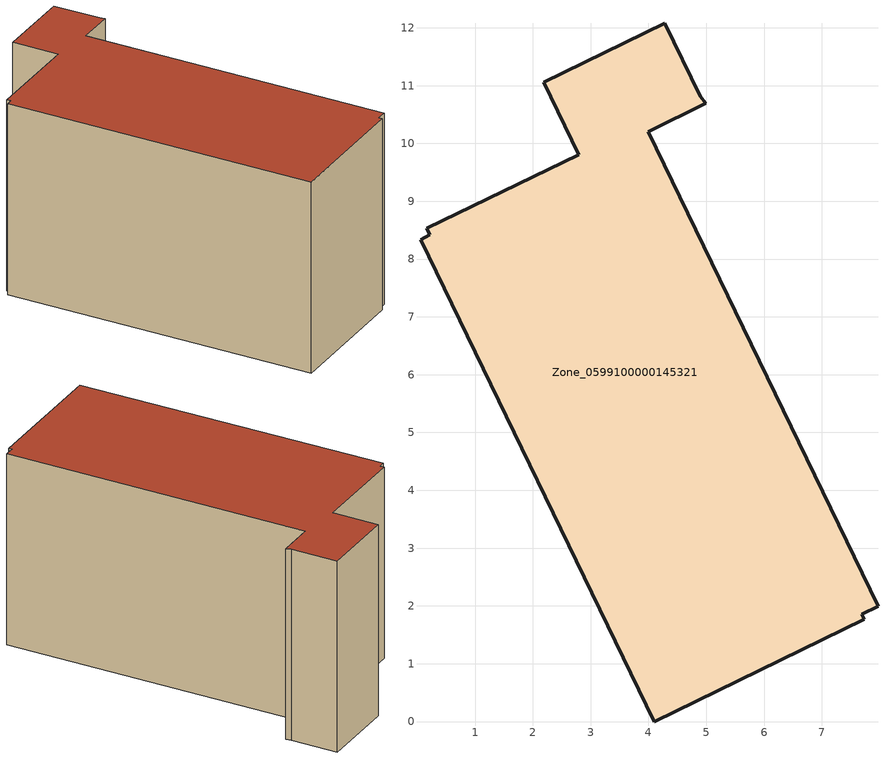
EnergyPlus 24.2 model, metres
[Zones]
Zone_0599100000145321
 floor ground (C_G): 3.99,10.21 7.97,1.99 7.69,1.86 7.73,1.77 4.1,0 0.06,8.34 0.22,8.42 0.16,8.53 2.79,9.81 2.18,11.06 4.28,12.08 4.89,10.81 4.99,10.7 z0
 wall outside (C_F): 7.97,1.99 3.99,10.21 4.99,10.7 4.89,10.81 4.28,12.08 2.18,11.06 2.79,9.81 0.16,8.53 0.22,8.42 0.06,8.34 4.1,0 7.73,1.77 7.69,1.86 7.97,1.99 z0:5.84
 roof outside (C_R): 0.16,8.53 0.22,8.42 0.06,8.34 4.1,0 7.73,1.77 7.69,1.86 7.97,1.99 3.99,10.21 4.99,10.7 4.89,10.81 4.28,12.08 2.18,11.06 2.79,9.81 z5.84
[BUILDING]
Pand.0599100000145321: North Axis=0; Terrain=City; Loads Convergence Tolerance Value=0.04; Temperature Convergence Tolerance Value=0.4; Solar Distribution=FullExterior; Maximum Number of Warmup Days=25; Minimum Number of Warmup Days=1
[Site:Location]
Rotterdam.The.Hague.AP_ZH_NLD Design_Conditions: Latitude=51.96; Longitude=4.45; Time Zone=1; Elevation=-4.5
[SITE:GROUNDTEMPERATURE:BUILDINGSURFACE]
18, 18, 18, 18, 18, 18, 18, 18, 18, 18, 18, 18
[MATERIAL] Thermal Absorptance=0.9; Solar Absorptance=0.7; Visible Absorptance=0.7
Name | Roughness | Thickness | Conductivity | Density | Specific Heat
G.TI.1946-1964 | MediumSmooth | 0.15 | 1 | 540 | 1210
F.TI.1946-1964 | Rough | 0.3 | 0.857143 | 1920 | 840
R.TI.1946-1964 | MediumRough | 0.2 | 0.277778 | 1500 | 1000
[CONSTRUCTION]
C_G: G.TI.1946-1964
C_F: F.TI.1946-1964
C_R: R.TI.1946-1964
[ZONE]
Zone_0599100000145321: Type=1; Multiplier=1; Ceiling Height=Autocalculate; Volume=Autocalculate; Floor Area=autocalculate; Part of Total Floor Area=Yes
[ZONEINFILTRATION:DESIGNFLOWRATE]
Infil_Zone_0599100000145321: Zone or ZoneList or Space or SpaceList=Zone_0599100000145321; Schedule=AlwaysOn; Design Flow Rate Calculation Method=Flow/Area; Flow Rate per Floor Area=0.003; Constant Term Coefficient=1; Temperature Term Coefficient=0; Velocity Term Coefficient=0; Velocity Squared Term Coefficient=0
[HVACTEMPLATE:ZONE:IDEALLOADSAIRSYSTEM]
Zone_0599100000145321: Maximum Heating Supply Air Temperature=50; Minimum Cooling Supply Air Temperature=13; Maximum Heating Supply Air Humidity Ratio=0.0156; Minimum Cooling Supply Air Humidity Ratio=0.0077; Heating Limit=NoLimit; Cooling Limit=NoLimit; Dehumidification Control Type=ConstantSensibleHeatRatio; Cooling Sensible Heat Ratio=0.7; Dehumidification Setpoint=60; Humidification Control Type=None; Humidification Setpoint=30; Outdoor Air Method=None; Outdoor Air Flow Rate per Person=0.00944; Outdoor Air Flow Rate per Zone Floor Area=0; Outdoor Air Flow Rate per Zone=0; Demand Controlled Ventilation Type=None; Outdoor Air Economizer Type=NoEconomizer; Heat Recovery Type=None; Sensible Heat Recovery Effectiveness=0.7; Latent Heat Recovery Effectiveness=0.65
[ZONECONTROL:THERMOSTAT]
ThermostatControl_Zone_0599100000145321: Zone or ZoneList=Zone_0599100000145321; Control Type Schedule=DualSetpointControlType; Control 1=Thermostat_Zone_0599100000145321; Temperature Difference Between Cutout And Setpoint=0
[THERMOSTATSETPOINT:DUALSETPOINT]
Thermostat_Zone_0599100000145321: Heating Setpoint Temperature Schedule=HeatingSetpoint_Zone_0599100000145321; Cooling Setpoint Temperature Schedule=CoolingSetpoint_Zone_0599100000145321
[SCHEDULE:COMPACT]
HeatingSetpoint_Zone_0599100000145321: Through: 12/31, For: AllDays, Until: 24:00, 21
CoolingSetpoint_Zone_0599100000145321: Through: 12/31, For: AllDays, Until: 24:00, 24
DualSetpointControlType: Through: 12/31, For: AllDays, Until: 24:00, 4
AlwaysOn: Through: 12/31, For: AllDays, Until: 24:00, 1
